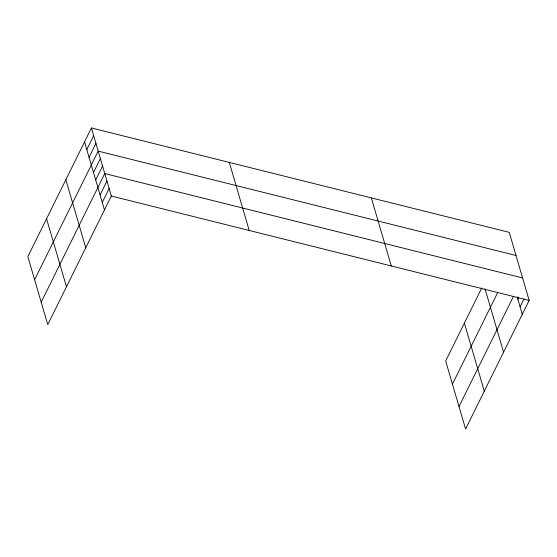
<?xml version="1.0" encoding="UTF-8"?>
<svg xmlns="http://www.w3.org/2000/svg" width="557" height="557" viewBox="0 0 557 557"><rect width="100%" height="100%" fill="white"/><g stroke="black" fill="none" stroke-linecap="round" stroke-linejoin="round"><path stroke-width="0.84" d="M91.418 127.971L27.85 256.596L47.756 324.647L111.33 196.022L91.418 127.971L509.244 232.353L529.15 300.404L465.582 429.029L445.67 360.978L481.77 287.934M86.808 149.582L93.673 135.685M89.064 157.297L95.929 143.4M34.618 279.732L98.185 151.107L516.012 255.489M93.506 172.496L100.378 158.599M95.7 179.981L102.565 166.083M41.19 302.186L104.758 173.568L522.577 277.95M100.079 194.95L106.951 181.053M102.265 202.442L109.137 188.538M452.444 384.114L497.77 292.404M459.01 406.568L513.512 296.303M517.899 299.332L518.664 297.793M520.092 306.816L523.907 299.095M111.33 196.022L529.15 300.404M517.168 296.839L522.278 314.308M485.015 288.742L503.57 352.163M464.385 323.116L484.291 391.167M371.359 197.909L391.272 265.961M229.303 162.421L249.209 230.473M84.546 141.875L104.458 209.926M65.837 179.73L85.75 247.781M46.558 218.734L66.471 286.785"/></g></svg>
